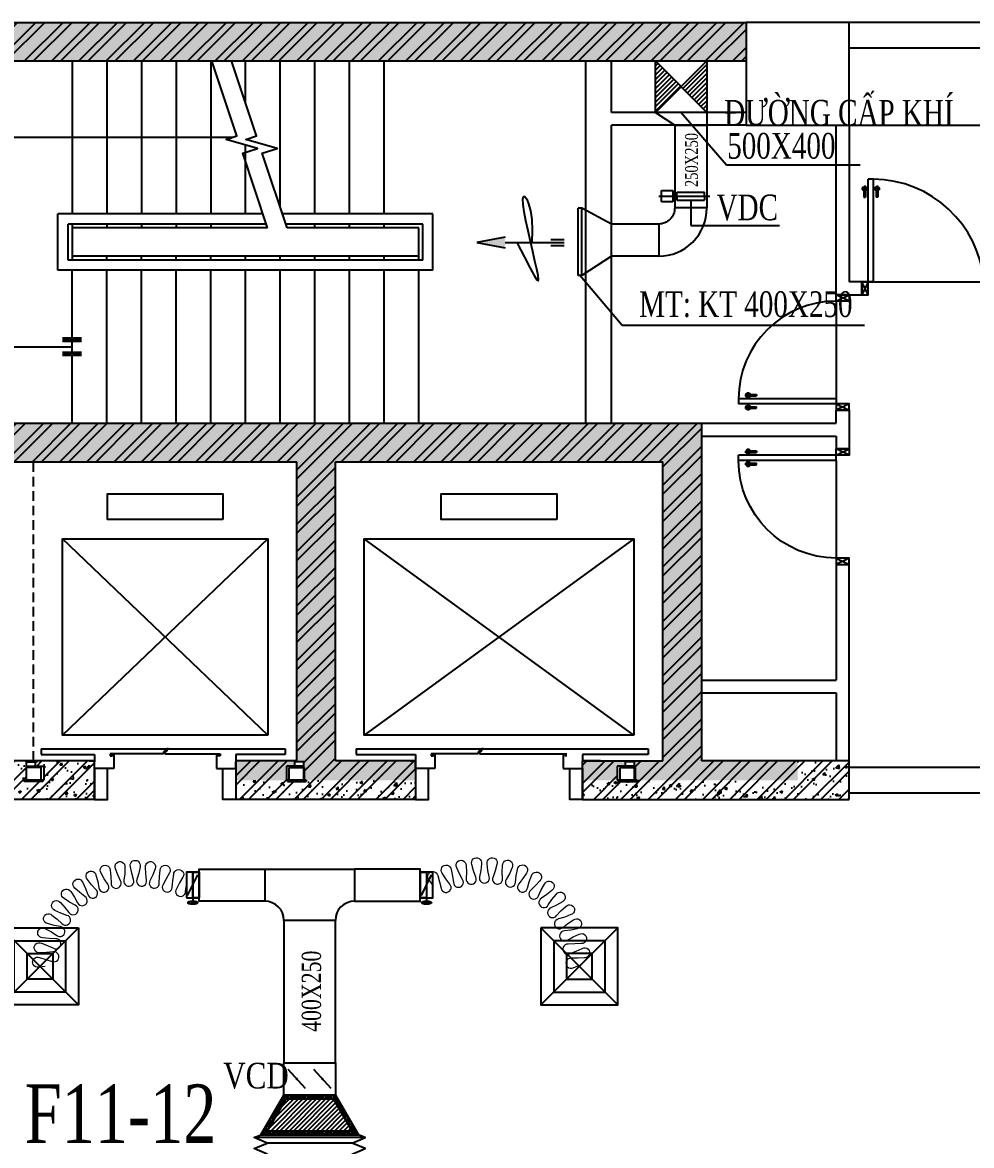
# Model space of a CAD drawing. Header units: metres. Extents: x 352651 to 1421851, y -87441 to -24441.
# Drawn here: x 1279647 to 1287037, y -57281 to -48536 of the extents above; entities that cross this region are included whole.
import ezdxf
from ezdxf.enums import TextEntityAlignment as Align

# ---------------------------------------------------------------- set-up
doc = ezdxf.new("R2010")
doc.units = ezdxf.units.M
doc.header["$LTSCALE"] = 300
doc.header["$MEASUREMENT"] = 0
doc.linetypes.add('DASHED2', pattern=[0.375, 0.25, -0.125])
for name, color, linetype in [('bat noi mem', 4, 'CONTINUOUS'), ('CUA', 8, 'CONTINUOUS'), ('CUAGIO', 2, 'CONTINUOUS'), ('HATCH', 145, 'CONTINUOUS'), ('KHUAT', 8, 'DASHED2'), ('KT', 1, 'CONTINUOUS'), ('THAY', 9, 'CONTINUOUS'), ('TUONG', 7, 'CONTINUOUS'), ('vach', 6, 'CONTINUOUS')]:
    doc.layers.add(name, color=color, linetype=linetype)
doc.layers.add('noi mem', color=5, linetype='BATTING', lineweight=0)
doc.styles.add('PHU', font='vntimeh.shx', dxfattribs={"width": 0.8})
doc.styles.add('ROMANS', font='romans.shx', dxfattribs={"width": 0.75, "bigfont": 'romancvn.shx'})
doc.styles.add('VNCC-RMD', font='vntimeh.shx', dxfattribs={"width": 0.75, "height": 300, "bigfont": 'vns.shx'})
doc.linetypes.add('BATTING', pattern='A,0.0001,-0.1,[134,ltypeshp.shx,S=0.1,R=0,X=-0.1,Y=0],-0.2,[134,ltypeshp.shx,S=0.1,R=180,X=0.1,Y=0],-0.1', length=0.4001)
pattern_1 = [(45, (805450.65, -347827.19), (-106.066017, 106.066017), []), (45, (805521.36, -347827.19), (-106.066017, 106.066017), [])]
pattern_2 = [(50, (805450.65, -347827.19), (215.178055, -18.82564), [22.5, -247.5]), (355, (805450.65, -347827.19), (-41.6254, 225.65764), [18, -198]), (100.4514, (805468.59, -347828.75), (173.552815, 206.83186), [19.12206, -210.34263]), (46.1842, (805450.65, -347767.19), (320.17231, -49.6557), [33.75, -371.25]), (96.6356, (805477.33, -347771.32), (280.39881, 292.23536), [28.68309, -315.5139]), (351.1842, (805450.65, -347767.2), (280.39858, 292.23558), [27, -297]), (21, (805480.65, -347782.19), (179.072116, -120.785667), [22.5, -247.5]), (326, (805480.65, -347782.19), (72.9946, 217.54501), [18, -198]), (71.4514, (805495.58, -347792.25), (252.06679, 96.75915), [19.12206, -210.34263]), (37.5, (805450.65, -347827.19), (3.647957, 99.868156), [0, -195.6, 0, -201, 0, -198.75]), (7.5, (805450.65, -347827.19), (78.920861, 118.323514), [0, -114.6, 0, -191.1, 0, -75.75]), (327.5, (805383.75, -347827.19), (160.146731, -6.766462), [0, -75, 0, -234, 0, -310.5]), (317.5, (805353.75, -347827.19), (174.95585, 30.031495), [0, -97.5, 0, -155.4, 0, -220.5])]

# ---------------------------------------------------------------- blocks, each defined once
blk = doc.blocks.new('SAD')
at = {"layer": 'CUAGIO', "color": 8}
for p, q in [((-300, -300), (300, 300)), ((300, -300), (-300, 300))]:
    blk.add_line(p, q, dxfattribs=at)
at = {"layer": 'CUAGIO'}
blk.add_lwpolyline([(300, -300), (300, 300), (-300, 300), (-300, -300)], close=True, dxfattribs=at)
at = {"layer": 'CUAGIO', "color": 8}
for points in [[(200, -200), (200, 200), (-200, 200), (-200, -200)], [(100, -100), (100, 100), (-100, 100), (-100, -100)]]:
    blk.add_lwpolyline(points, close=True, dxfattribs=at)
blk = doc.blocks.new('c900')
at = {"layer": 'CUA', "ltscale": 0.2}
for p, q in [((22.3, 811.5), (22.3, 756.6)), ((50, 100), (50, 860)), ((90, 860), (50, 860)), ((90, 100), (90, 860)), ((117.7, 811.5), (117.7, 756.6)), ((46.9, 785.3), (-2.3, 785.3)), ((16.3, 769.1), (16.3, 719.8)), ((16.3, 719.8), (28.2, 719.8)), ((28.2, 769.1), (28.2, 719.8)), ((93.1, 785.3), (142.3, 785.3)), ((111.8, 769.1), (111.8, 719.8)), ((123.7, 719.8), (111.8, 719.8)), ((123.7, 769.1), (123.7, 719.8)), ((50, 100), (0, 0)), ((50, 0), (0, 100)), ((50, 0), (50, 100)), ((90, 100), (50, 100)), ((850, 0), (850, 100)), ((850, 0), (900, 100)), ((850, 100), (900, 0)), ((50, 0), (50, 0)), ((850, 0), (850, 0))]:
    blk.add_line(p, q, dxfattribs=at)
for points in [[(50, 100), (0, 100), (0, 0), (50, 0)], [(850, 100), (900, 100), (900, 0), (850, 0)]]:
    blk.add_lwpolyline(points, close=True, dxfattribs=at)
for centre in [(22.3, 785.3), (117.7, 785.3)]:
    blk.add_circle(centre, 17.3, dxfattribs=at)
blk.add_arc((90, 100), 760, 0, 90, dxfattribs=at)
blk = doc.blocks.new('c1000')
at = {"layer": 'CUA', "ltscale": 0.2}
for p, q in [((50, 100), (50, 900)), ((90, 900), (50, 900)), ((90, 100), (90, 900)), ((46.9, 825.3), (-2.3, 825.3)), ((16.3, 809.1), (16.3, 759.8)), ((22.3, 851.5), (22.3, 796.6)), ((28.2, 809.1), (28.2, 759.8)), ((93.1, 825.3), (142.3, 825.3)), ((111.8, 809.1), (111.8, 759.8)), ((117.7, 851.5), (117.7, 796.6)), ((123.7, 809.1), (123.7, 759.8)), ((16.3, 759.8), (28.2, 759.8)), ((123.7, 759.8), (111.8, 759.8)), ((50, 100), (0, 0)), ((50, 0), (0, 100)), ((50, 0), (50, 100)), ((90, 100), (50, 100)), ((950, 0), (950, 100)), ((950, 0), (1000, 100)), ((950, 100), (1000, 0)), ((50, 0), (50, 0)), ((950, 0), (950, 0))]:
    blk.add_line(p, q, dxfattribs=at)
for points in [[(50, 100), (0, 100), (0, 0), (50, 0)], [(950, 100), (1000, 100), (1000, 0), (950, 0)]]:
    blk.add_lwpolyline(points, close=True, dxfattribs=at)
for centre in [(22.3, 825.3), (117.7, 825.3)]:
    blk.add_circle(centre, 17.3, dxfattribs=at)
blk.add_arc((80.9, 27.6), 872.2, 4.75896, 89.39897, dxfattribs=at)
blk = doc.blocks.new('cot1')
at = {"layer": 'vach'}
blk.add_lwpolyline([(-400, -400), (400, -400), (400, 400), (-400, 400)], close=True, dxfattribs=at)
blk = doc.blocks.new('1-van gio D200')
at = {"layer": 'CUAGIO'}
h = blk.add_hatch(dxfattribs=at)
h.set_pattern_fill('ANSI31', color=256, scale=100, style=0)
edge = h.paths.add_edge_path()
edge.add_ellipse((486127, -58494), major_axis=(-38.1, 0), ratio=0.310482, start_angle=0, end_angle=360, ccw=False)
for p, q in [((486167, -58437.3), (486087.1, -58277.5)), ((486127, -58257.4), (486127, -58494))]:
    blk.add_line(p, q, dxfattribs=at)
at = {"layer": 'CUAGIO', "const_width": 3}
for points in [[(486127, -58457.4), (486177, -58457.4), (486177, -58257.4), (486077, -58257.4), (486077, -58457.4), (486127, -58457.4)], [(486167, -58437.3), (486087.1, -58277.5)], [(486127, -58257.4), (486127, -58494)]]:
    blk.add_lwpolyline(points, dxfattribs=at)
at = {"layer": 'CUAGIO'}
blk.add_lwpolyline([(486177, -58457.4), (486077, -58457.4), (486077, -58257.4), (486177, -58257.4)], close=True, dxfattribs=at)
at = {"layer": 'CUAGIO', "const_width": 5.35}
blk.add_lwpolyline([(486130.7, -58357.4, -1), (486123.3, -58357.4, -1)], format="xyb", close=True, dxfattribs=at)
at = {"layer": 'CUAGIO', "extrusion": (0, 0, -1)}
blk.add_ellipse((486127, -58494), major_axis=(-38.1, 0), ratio=0.310482, start_param=-1.570796, end_param=4.712389, dxfattribs=at)

msp = doc.modelspace()

# ---------------------------------------------------------------- hatches: boundary and pattern name
at = {"layer": 'CUAGIO', "linetype": 'ByBlock', "ltscale": 1.5}
h = msp.add_hatch(dxfattribs=at)
h.set_pattern_fill('ANSI31', color=256, scale=200, style=0)
h.set_pattern_definition([(45, (445500, 0), (-17.6776695, 17.6776695), [])])
h.paths.add_polyline_path([(1284975.9, -48836.2), (1284775.9, -49036.2), (1284975.9, -49236.2)])
h.paths.add_polyline_path([(1284575.9, -48836.2), (1284575.9, -49236.2), (1284775.9, -49036.2)])
at = {"layer": 'CUAGIO'}
msp.add_hatch(color=1, dxfattribs=at).paths.add_polyline_path([(1283185.1, -50249.4), (1283404.6, -50208.5), (1283404.6, -50249.4), (1283404.6, -50290.4)])
h = msp.add_hatch(dxfattribs=at)
h.set_pattern_fill('DOTS', color=256, scale=200, style=0)
h.set_pattern_definition([(0, (451829.897, -114177.425), (6.25, 12.5), [0, -12.5])])
h.paths.add_polyline_path([(1282083.2, -56888.1), (1281683.2, -56888.1), (1281502.2, -57198.1), (1282264.2, -57198.1)])
h.paths.add_polyline_path([(1282065.9, -56918.1), (1282211.9, -57168.1), (1281554.4, -57168.1), (1281700.4, -56918.1)], flags=16)
h = msp.add_hatch(dxfattribs=at)
h.set_pattern_fill('ANSI31', color=256, scale=200, style=0)
h.set_pattern_definition([(45, (445500.002, -63000), (-17.6776695, 17.6776695), [])])
h.paths.add_polyline_path([(1282211.9, -57168.1), (1282065.9, -56918.1), (1281700.4, -56918.1), (1281554.4, -57168.1)])
at = {"layer": 'HATCH', "linetype": 'Continuous'}
h = msp.add_hatch(dxfattribs=at)
h.set_pattern_fill('AR-CONC,_O', color=256, scale=30)
h.set_pattern_definition(pattern_2)
h.paths.add_polyline_path([(1285283.2, -48536.2), (1278949.3, -48536.2), (1278949.3, -48836.2), (1285283.2, -48836.2)])
h.paths.add_polyline_path([(1278949.3, -48536.2), (1278083.2, -48536.2), (1278083.2, -48836.2), (1278949.3, -48836.2)])
h = msp.add_hatch(dxfattribs=at)
h.set_pattern_fill('ANSI32,_O', color=256, scale=400)
h.set_pattern_definition(pattern_1)
h.paths.add_polyline_path([(1285283.2, -48536.2), (1278949.3, -48536.2), (1278949.3, -48836.2), (1285283.2, -48836.2)])
h = msp.add_hatch(dxfattribs=at)
h.set_pattern_fill('ANSI32,_O', color=256, scale=400)
h.set_pattern_definition(pattern_1)
h.paths.add_polyline_path([(1284933.2, -51656.2), (1278949.3, -51656.2), (1278949.3, -51956.2), (1281783.2, -51956.2), (1281783.2, -54292.2), (1281838.2, -54292.2), (1281838.2, -54326.2), (1281838.2, -54338.2), (1281841.7, -54338.2), (1281841.7, -54436.2), (1281855.7, -54436.2), (1282708.2, -54436.2), (1282708.2, -54286.2), (1282083.2, -54286.2), (1282083.2, -51956.2), (1284633.2, -51956.2), (1284633.2, -54286.2), (1284413.2, -54286.2), (1284413.2, -54326.2), (1284413.2, -54338.2), (1284416.7, -54338.2), (1284416.7, -54436.2), (1284430.7, -54436.2), (1285683.2, -54436.2), (1285683.2, -54286.2), (1284933.2, -54286.2)])
h.paths.add_polyline_path([(1278949.3, -51656.2), (1277683.2, -51656.2), (1277683.2, -51956.2), (1278949.3, -51956.2)])
h.paths.add_polyline_path([(1277683.2, -51656.2), (1277283.2, -51656.2), (1277283.2, -54436.2), (1277683.2, -54436.2), (1277683.2, -54286.2), (1277583.2, -54286.2), (1277583.2, -51956.2), (1277683.2, -51956.2)])
h.paths.add_polyline_path([(1278183.2, -54436.2), (1277905.7, -54436.2), (1277905.7, -54446.2), (1277760.7, -54446.2), (1277760.7, -54436.2), (1277683.2, -54436.2), (1277683.2, -54586.2), (1278183.2, -54586.2)])
h.paths.add_polyline_path([(1277683.2, -54436.2), (1277283.2, -54436.2), (1277283.2, -54586.2), (1277683.2, -54586.2)])
h.paths.add_polyline_path([(1278183.2, -54286.2), (1278043.2, -54286.2), (1277848.2, -54286.2), (1277848.2, -54326.2), (1277913.2, -54326.2), (1277913.2, -54436.2), (1278183.2, -54436.2)])
h.paths.add_polyline_path([(1279674.7, -54338.2), (1279678.2, -54338.2), (1279678.2, -54326.2), (1279678.2, -54286.2), (1279283.2, -54286.2), (1279283.2, -54344.2), (1279283.2, -54436.2), (1279674.7, -54436.2)], flags=17)
h.paths.add_polyline_path([(1280208.2, -54436.2), (1279805.7, -54436.2), (1279805.7, -54446.2), (1279660.7, -54446.2), (1279660.7, -54436.2), (1279283.2, -54436.2), (1279283.2, -54586.2), (1280208.2, -54586.2)])
h.paths.add_polyline_path([(1280208.2, -54286.2), (1279748.2, -54286.2), (1279748.2, -54326.2), (1279813.2, -54326.2), (1279813.2, -54436.2), (1280208.2, -54436.2)], flags=17)
h.paths.add_polyline_path([(1281703.2, -54326.2), (1281768.2, -54326.2), (1281768.2, -54286.2), (1281308.2, -54286.2), (1281308.2, -54436.2), (1281703.2, -54436.2)], flags=17)
h.paths.add_polyline_path([(1282708.2, -54436.2), (1281855.7, -54436.2), (1281855.7, -54446.2), (1281710.7, -54446.2), (1281710.7, -54436.2), (1281703.2, -54436.2), (1281308.2, -54436.2), (1281308.2, -54586.2), (1282708.2, -54586.2)])
h.paths.add_polyline_path([(1284278.2, -54326.2), (1284343.2, -54326.2), (1284343.2, -54286.2), (1284008.2, -54286.2), (1284008.2, -54344.2), (1284008.2, -54436.2), (1284278.2, -54436.2)], flags=17)
h.paths.add_polyline_path([(1285683.2, -54436.2), (1284430.7, -54436.2), (1284430.7, -54446.2), (1284285.7, -54446.2), (1284285.7, -54436.2), (1284278.2, -54436.2), (1284008.2, -54436.2), (1284008.2, -54586.2), (1285683.2, -54586.2)])
h.paths.add_polyline_path([(1286083.2, -54286.2), (1285683.2, -54286.2), (1285683.2, -54436.2), (1286083.2, -54436.2)])
h.paths.add_polyline_path([(1286083.2, -54436.2), (1285683.2, -54436.2), (1285683.2, -54586.2), (1286083.2, -54586.2)])
h = msp.add_hatch(dxfattribs=at)
h.set_pattern_fill('AR-CONC,_O', color=256, scale=30)
h.set_pattern_definition(pattern_2)
h.paths.add_polyline_path([(1284933.2, -51656.2), (1278949.3, -51656.2), (1278949.3, -51956.2), (1281783.2, -51956.2), (1281783.2, -54286.2), (1281308.2, -54286.2), (1281308.2, -54436.2), (1281703.2, -54436.2), (1281703.2, -54326.2), (1281768.2, -54326.2), (1281768.2, -54292.2), (1281838.2, -54292.2), (1281838.2, -54326.2), (1281838.2, -54338.2), (1281841.7, -54338.2), (1281841.7, -54436.2), (1281855.7, -54436.2), (1282708.2, -54436.2), (1282708.2, -54286.2), (1282083.2, -54286.2), (1282083.2, -51956.2), (1284633.2, -51956.2), (1284633.2, -54286.2), (1284008.2, -54286.2), (1284008.2, -54292.2), (1284008.2, -54344.2), (1284008.2, -54436.2), (1284278.2, -54436.2), (1284278.2, -54326.2), (1284343.2, -54326.2), (1284343.2, -54292.2), (1284413.2, -54292.2), (1284413.2, -54326.2), (1284413.2, -54338.2), (1284416.7, -54338.2), (1284416.7, -54436.2), (1284430.7, -54436.2), (1285683.2, -54436.2), (1285683.2, -54286.2), (1284933.2, -54286.2)])
h.paths.add_polyline_path([(1278949.3, -51656.2), (1277683.2, -51656.2), (1277683.2, -51956.2), (1278949.3, -51956.2)])
h.paths.add_polyline_path([(1277683.2, -51656.2), (1277283.2, -51656.2), (1277283.2, -54436.2), (1277683.2, -54436.2), (1277683.2, -54286.2), (1277583.2, -54286.2), (1277583.2, -51956.2), (1277683.2, -51956.2)])
h.paths.add_polyline_path([(1278183.2, -54436.2), (1277905.7, -54436.2), (1277905.7, -54446.2), (1277760.7, -54446.2), (1277760.7, -54436.2), (1277683.2, -54436.2), (1277683.2, -54586.2), (1278183.2, -54586.2)])
h.paths.add_polyline_path([(1278183.2, -54286.2), (1278043.2, -54286.2), (1277683.2, -54286.2), (1277683.2, -54436.2), (1277774.7, -54436.2), (1277774.7, -54338.2), (1277778.2, -54338.2), (1277778.2, -54326.2), (1277778.2, -54292.2), (1277848.2, -54292.2), (1277848.2, -54326.2), (1277913.2, -54326.2), (1277913.2, -54436.2), (1278183.2, -54436.2)])
at = {"layer": 'THAY', "linetype": 'Continuous'}
h = msp.add_hatch(dxfattribs=at)
h.set_pattern_fill('AR-CONC,_O', color=256, scale=30)
h.set_pattern_definition(pattern_2)
h.paths.add_polyline_path([(1279674.7, -54338.2), (1279678.2, -54338.2), (1279678.2, -54326.2), (1279678.2, -54292.2), (1279748.2, -54292.2), (1279748.2, -54326.2), (1279813.2, -54326.2), (1279813.2, -54436.2), (1280208.2, -54436.2), (1280208.2, -54286.2), (1279283.2, -54286.2), (1279283.2, -54292.2), (1279283.2, -54344.2), (1279283.2, -54436.2), (1279674.7, -54436.2)])
h.paths.add_polyline_path([(1280208.2, -54436.2), (1279805.7, -54436.2), (1279805.7, -54446.2), (1279660.7, -54446.2), (1279660.7, -54436.2), (1279283.2, -54436.2), (1279283.2, -54586.2), (1280208.2, -54586.2)])
h.paths.add_polyline_path([(1282708.2, -54436.2), (1281855.7, -54436.2), (1281855.7, -54446.2), (1281710.7, -54446.2), (1281710.7, -54436.2), (1281703.2, -54436.2), (1281308.2, -54436.2), (1281308.2, -54586.2), (1282708.2, -54586.2)])
h = msp.add_hatch(dxfattribs=at)
h.set_pattern_fill('AR-CONC,_O', color=256, scale=30)
h.set_pattern_definition(pattern_2)
h.paths.add_polyline_path([(1286083.2, -54286.2), (1285683.2, -54286.2), (1285683.2, -54436.2), (1286083.2, -54436.2)])
h.paths.add_polyline_path([(1286083.2, -54436.2), (1285683.2, -54436.2), (1285683.2, -54586.2), (1286083.2, -54586.2)])
h.paths.add_polyline_path([(1285683.2, -54436.2), (1284430.7, -54436.2), (1284430.7, -54446.2), (1284285.7, -54446.2), (1284285.7, -54436.2), (1284278.2, -54436.2), (1284008.2, -54436.2), (1284008.2, -54586.2), (1285683.2, -54586.2)])

# ---------------------------------------------------------------- linework, layer by layer
at = {"layer": 'bat noi mem'}
for p, q in [((1282314.2, -57219.5), (1281452.2, -57219.5)), ((1282314.2, -57219.5), (1281452.2, -57219.5)), ((1282214.2, -57262.4), (1281552.2, -57262.4))]:
    msp.add_line(p, q, dxfattribs=at)
for points in [[(1281502.2, -57498.1), (1281452.2, -57476.7), (1281552.2, -57433.8), (1281452.2, -57390.9), (1281552.2, -57348.1), (1281452.2, -57305.2), (1281552.2, -57262.4), (1281452.2, -57219.5), (1281502.2, -57198.1)], [(1282264.2, -57498.1), (1282314.2, -57476.7), (1282214.2, -57433.8), (1282314.2, -57390.9), (1282214.2, -57348.1), (1282314.2, -57305.2), (1282214.2, -57262.4), (1282314.2, -57219.5), (1282264.2, -57198.1)]]:
    msp.add_lwpolyline(points, dxfattribs=at)
at = {"layer": 'CUA', "linetype": 'Continuous'}
msp.add_line((1286083.2, -49336.2), (1288383.2, -49336.2), dxfattribs=at)
at = {"layer": 'CUAGIO', "linetype": 'ByBlock', "ltscale": 1.5}
for p, q in [((1284975.9, -48836.2), (1284575.9, -49236.2)), ((1284575.9, -48836.2), (1284975.9, -49236.2)), ((1284775.9, -49236.2), (1285129.4, -49644.9)), ((1285129.4, -49644.9), (1286171, -49644.9)), ((1284850, -49918.9), (1284850, -50116.3)), ((1284850, -50116.3), (1285542, -50116.3)), ((1283988.7, -50506), (1284317.1, -50893.2)), ((1284317.1, -50893.2), (1286204.4, -50893.2))]:
    msp.add_line(p, q, dxfattribs=at)
at = {"layer": 'CUAGIO', "ltscale": 1.5}
for p, q in [((1284575.9, -49236.2), (1284725.9, -49336.2)), ((1284975.9, -49236.2), (1284975.9, -49980.5)), ((1284725.9, -49336.2), (1284725.9, -49980.5)), ((1284725.9, -49336.2), (1284975.9, -49336.2)), ((1281533.2, -55128.1), (1282233.2, -55128.1))]:
    msp.add_line(p, q, dxfattribs=at)
at = {"layer": 'CUAGIO', "color": 1}
for p, q in [((1284622.5, -49931.7), (1284622.5, -49844.4)), ((1284622.5, -49844.4), (1284709.8, -49844.4)), ((1284709.8, -49844.4), (1284709.8, -49931.7)), ((1284601.2, -49888.1), (1284999.5, -49888.1)), ((1284709.8, -49931.7), (1284622.5, -49931.7)), ((1284742.9, -49857.2), (1284957, -49857.2)), ((1284742.9, -49888.1), (1284742.9, -49857.2)), ((1284742.9, -49888.1), (1284742.9, -49918.9)), ((1284742.9, -49918.9), (1284957, -49918.9)), ((1284957, -49888.1), (1284957, -49857.2)), ((1284957, -49888.1), (1284957, -49918.9)), ((1284003.2, -50506), (1284003.2, -49982.8)), ((1283404.6, -50208.5), (1283185.1, -50249.4)), ((1283185.1, -50249.4), (1283404.6, -50290.4)), ((1283404.6, -50249.4), (1283864.3, -50249.4)), ((1283761.3, -50226.6), (1283864.3, -50226.6)), ((1283761.3, -50272.3), (1283864.3, -50272.3))]:
    msp.add_line(p, q, dxfattribs=at)
at = {"layer": 'CUAGIO'}
for p, q in [((1283974.1, -50506), (1283974.1, -49982.8)), ((1284003.2, -49982.8), (1283974.1, -49982.8)), ((1284233.2, -50105.5), (1284003.2, -49982.8)), ((1284233.2, -50355.5), (1284233.2, -50105.5)), ((1284600.9, -50105.5), (1284233.2, -50105.5)), ((1284233.2, -50355.5), (1284003.2, -50506)), ((1284600.9, -50355.5), (1284233.2, -50355.5)), ((1284003.2, -50506), (1283974.1, -50506)), ((1281850.1, -56837.4), (1281716.2, -56688.8)), ((1282050.1, -56837.4), (1281916.2, -56688.8)), ((1281502.2, -57198.1), (1281683.2, -56888.1)), ((1281683.2, -56888.1), (1282083.2, -56888.1)), ((1282083.2, -56888.1), (1282264.2, -57198.1)), ((1281502.2, -57198.1), (1282264.2, -57198.1)), ((1281502.2, -57198.1), (1282264.2, -57198.1)), ((1282214.2, -57262.4), (1282214.2, -57262.4))]:
    msp.add_line(p, q, dxfattribs=at)
at = {"layer": 'CUAGIO', "color": 2}
for p, q in [((1281683.2, -55528.1), (1281683.2, -56638.1)), ((1282083.2, -56638.1), (1282083.2, -55528.1))]:
    msp.add_line(p, q, dxfattribs=at)
at = {"layer": 'CUAGIO', "ltscale": 1.5}
msp.add_lwpolyline([(1284575.9, -48836.2), (1284975.9, -48836.2), (1284975.9, -49236.2), (1284575.9, -49236.2)], close=True, dxfattribs=at)
at = {"layer": 'CUAGIO', "color": 1}
msp.add_lwpolyline([(1283496.9, -50249.4), (1283555.1, -50363.6), (1283599.5, -50448.6), (1283631.5, -50506.5), (1283652.4, -50539.2), (1283663.6, -50548.8), (1283666.3, -50537), (1283662, -50506), (1283652, -50457.7), (1283637.7, -50394.5), (1283620.5, -50320.6), (1283602.1, -50240.6), (1283583.8, -50159.2), (1283567.3, -50081), (1283554.1, -50010.7), (1283545.7, -49952.8), (1283543.6, -49912), (1283548.7, -49892), (1283559.4, -49892.4), (1283573.4, -49911.9), (1283588.5, -49949.1), (1283602.3, -50002.8), (1283612.6, -50071.7), (1283617, -50154.3), (1283613.4, -50249.4)], dxfattribs=at)
at = {"layer": 'CUAGIO', "ltscale": 1.5}
msp.add_lwpolyline([(1284600.9, -50105.5), (1284600.9, -50355.5), (1284600.9, -50355.5, 0.414214), (1284975.9, -49980.5), (1284975.9, -49980.5), (1284725.9, -49980.5, -0.414214), (1284600.9, -50105.5)], format="xyb", close=True, dxfattribs=at)
at = {"layer": 'CUAGIO'}
for points in [[(1280973.2, -55153.1), (1281023.2, -55153.1), (1281023.2, -55353.1), (1280973.2, -55353.1)], [(1281533.2, -55378.1), (1281023.2, -55378.1), (1281023.2, -55128.1), (1281533.2, -55128.1)], [(1282233.2, -55378.1), (1282743.2, -55378.1), (1282743.2, -55128.1), (1282233.2, -55128.1)], [(1282743.2, -55153.1), (1282793.2, -55153.1), (1282793.2, -55353.1), (1282743.2, -55353.1)], [(1281683.2, -56638.1), (1282083.2, -56638.1), (1282083.2, -55528.1), (1281683.2, -55528.1)], [(1281683.2, -56638.1), (1282083.2, -56638.1), (1282083.2, -56888.1), (1281683.2, -56888.1)], [(1281683.2, -56888.1), (1282083.2, -56888.1), (1282264.2, -57198.1), (1281502.2, -57198.1)], [(1281700.4, -56918.1), (1282065.9, -56918.1), (1282211.9, -57168.1), (1281554.4, -57168.1)]]:
    msp.add_lwpolyline(points, close=True, dxfattribs=at)
at = {"layer": 'CUAGIO', "const_width": 10}
for points in [[(1281778.2, -56763.1, 1), (1281788.2, -56763.1, 1)], [(1281978.2, -56763.1, 1), (1281988.2, -56763.1, 1)]]:
    msp.add_lwpolyline(points, format="xyb", close=True, dxfattribs=at)
at = {"layer": 'CUAGIO'}
for centre, start, end in [((1281533.2, -55528.1), 0, 90), ((1282233.2, -55528.1), 90, 180)]:
    msp.add_arc(centre, 150, start, end, dxfattribs=at)
at = {"layer": 'HATCH'}
msp.add_lwpolyline([(1280033.2, -51061.2, 0, 0, 0), (1283282.3, -51061.2, 0, 0, 0), (1283282.3, -49431.2, 0, 0, 0), (1281734.1, -49431.2, 200, 0, 0), (1281464.1, -49431.2, 0, 0, 0)], format="xyseb", dxfattribs=at)
msp.add_lwpolyline([(1281280.5, -49431.2), (1279312.2, -49431.2), (1279312.2, -51061.2), (1280033.2, -51061.2)], dxfattribs=at)
at = {"layer": 'HATCH', "const_width": 40}
for points in [[(1279958.2, -51006.2), (1280108.2, -51006.2)], [(1279958.2, -51116.2), (1280108.2, -51116.2)]]:
    msp.add_lwpolyline(points, dxfattribs=at)
at = {"layer": 'KHUAT'}
msp.add_line((1279733.2, -54286.2), (1279733.2, -51956.2), dxfattribs=at)
at = {"layer": 'noi mem', "linetype": 'ByBlock', "ltscale": 1.5}
for points in [[(1279823.2, -55886.2), (1279772.4, -55891.3, -1.333333), (1279779.9, -55816.6), (1279828.6, -55831.7), (1279877.3, -55846.8, 1.333333), (1279884.9, -55772.2), (1279834.2, -55777.2), (1279782.7, -55779.5, -1.333333), (1279794.2, -55705.4), (1279842.6, -55723.1), (1279888.4, -55744.3, 1.333333), (1279905.6, -55671.3), (1279855.1, -55669.8), (1279803.9, -55664, -1.333333), (1279826.9, -55592.6), (1279871.9, -55617.7), (1279913.8, -55645.8, 1.333333), (1279942.3, -55576.4), (1279892.7, -55567), (1279843, -55553.3, -1.333333), (1279876.9, -55486.3), (1279917.4, -55518.2), (1279954.4, -55552.5, 1.333333), (1279993.4, -55488.5), (1279945.9, -55471.4), (1279899, -55450, -1.333333), (1279942.9, -55389.2), (1279977.9, -55427), (1280009.1, -55466.8, 1.333333), (1280057.6, -55409.6), (1280013.4, -55385.3), (1279970.4, -55356.8, -1.333333), (1280023.3, -55303.7), (1280052, -55346.5), (1280076.5, -55390.6, 1.333333), (1280133.5, -55341.8), (1280093.6, -55310.8), (1280055.6, -55276, -1.333333), (1280116.2, -55231.8), (1280137.8, -55278.6), (1280155.1, -55326, 1.333333), (1280219, -55286.7), (1280184.4, -55249.9), (1280152.4, -55209.5, -1.333333), (1280219.2, -55175.3), (1280233.2, -55225), (1280242.8, -55274.5, 1.333333), (1280312.1, -55245.7), (1280283.8, -55203.9), (1280258.5, -55159, -1.333333), (1280329.8, -55135.8), (1280335.8, -55187), (1280337.6, -55237.4, 1.333333), (1280410.5, -55219.8), (1280389, -55174.1), (1280371.1, -55125.8, -1.333333), (1280445.2, -55114), (1280443.1, -55165.5), (1280436.9, -55215.6, 1.333333), (1280511.7, -55209.7), (1280497.7, -55161.2), (1280487.6, -55110.7, -1.333333), (1280562.6, -55110.6), (1280552.5, -55161.2), (1280538.5, -55209.7, 1.333333), (1280613.3, -55215.6), (1280607, -55165.5), (1280605, -55114, -1.333333), (1280679, -55125.7), (1280661.1, -55174), (1280639.7, -55219.7, 1.333333), (1280712.6, -55237.3), (1280714.4, -55186.8), (1280719.6, -55135.9, -1.333333), (1280791.2, -55158.2), (1280766.7, -55203.1), (1280741.8, -55247.6, 1.333333), (1280813.2, -55270.5), (1280818.8, -55219.8), (1280824.4, -55169.1, -1.333333), (1280895.8, -55191.9), (1280871, -55236.4), (1280846.1, -55281, 1.333333), (1280917.6, -55303.8), (1280923.2, -55253.1)], [(1282843.2, -55253.1), (1282812.9, -55212.2, -1.333333), (1282880.4, -55179.5), (1282893.7, -55228.6), (1282907, -55277.6, 1.333333), (1282974.5, -55245), (1282944.3, -55204.2), (1282916.2, -55161.1, -1.333333), (1282985.4, -55132.3), (1282996.2, -55182.5), (1283002.6, -55232.5, 1.333333), (1283073.9, -55209.1), (1283049.6, -55165.1), (1283028.5, -55118.1, -1.333333), (1283101.4, -55100.5), (1283104.2, -55151.8), (1283102.7, -55202.1, 1.333333), (1283176.8, -55190.2), (1283159.6, -55142.9), (1283146.2, -55093.3, -1.333333), (1283220.9, -55087.2), (1283215.6, -55138.3), (1283206.3, -55187.8, 1.333333), (1283281.3, -55187.6), (1283271.8, -55138.2), (1283266.2, -55087.1, -1.333333), (1283341, -55092.8), (1283327.8, -55142.5), (1283310.9, -55189.9, 1.333333), (1283385, -55201.4), (1283383.3, -55151.1), (1283385.8, -55099.7, -1.333333), (1283458.8, -55117), (1283438, -55164.1), (1283413.9, -55208.2, 1.333333), (1283485.3, -55231.2), (1283491.4, -55181.3), (1283502, -55130.9, -1.333333), (1283571.3, -55159.4), (1283543.4, -55202.6), (1283512.7, -55242.5, 1.333333), (1283579.6, -55276.3), (1283593.5, -55228), (1283611.8, -55179.9, -1.333333), (1283675.8, -55218.9), (1283641.5, -55257.2), (1283604.9, -55291.8, 1.333333), (1283665.8, -55335.7), (1283687.1, -55290.1), (1283712.6, -55245.4, -1.333333), (1283769.8, -55294), (1283729.9, -55326.4), (1283688.4, -55354.9, 1.333333), (1283741.6, -55407.7), (1283769.7, -55366), (1283801.9, -55325.9, -1.333333), (1283850.8, -55382.8), (1283806.4, -55408.6), (1283760.9, -55430.2, 1.333333), (1283805.2, -55490.8), (1283839.5, -55454), (1283877.6, -55419.4, -1.333333), (1283917, -55483.2), (1283869, -55501.8), (1283820.7, -55516, 1.333333), (1283855, -55582.7), (1283894.7, -55551.7), (1283937.7, -55523.5, -1.333333), (1283966.6, -55592.7), (1283916.4, -55603.6), (1283866.5, -55610.1, 1.333333), (1283889.9, -55681.3), (1283933.9, -55656.9), (1283980.7, -55635.8, -1.333333), (1283998.6, -55708.6), (1283947.3, -55711.5), (1283896.4, -55712.9, 1.333333), (1283912.4, -55786.2), (1283959.3, -55766.4), (1284006.1, -55746.6, -1.333333), (1284022.1, -55819.8), (1283971.2, -55821.3), (1283920.4, -55822.7, 1.333333), (1283936.3, -55896), (1283983.2, -55876.2)]]:
    msp.add_lwpolyline(points, format="xyb", dxfattribs=at)
at = {"layer": 'THAY'}
for p, q in [((1280033.2, -48836.2), (1280033.2, -50026.2)), ((1280303.2, -48836.2), (1280303.2, -50026.2)), ((1280573.2, -48836.2), (1280573.2, -50026.2)), ((1280843.2, -48836.2), (1280843.2, -50026.2)), ((1281113.2, -48836.2), (1281113.2, -50026.2)), ((1281383.2, -49160.8), (1281383.2, -48836.2)), ((1281653.2, -49971.4), (1281653.2, -48836.2)), ((1281923.2, -50026.2), (1281923.2, -48836.2)), ((1282193.2, -50026.2), (1282193.2, -48836.2)), ((1282463.2, -50026.2), (1282463.2, -48836.2)), ((1281383.2, -50026.2), (1281383.2, -49489.9)), ((1281519, -50026.2), (1279923.2, -50026.2)), ((1279923.2, -50466.2), (1279923.2, -50026.2)), ((1281545.6, -50106.2), (1280003.2, -50106.2)), ((1280003.2, -50386.2), (1280003.2, -50106.2)), ((1280033.2, -50106.2), (1280033.2, -50386.2)), ((1280303.2, -50106.2), (1280303.2, -50136.2)), ((1280573.2, -50106.2), (1280573.2, -50136.2)), ((1280843.2, -50106.2), (1280843.2, -50136.2)), ((1281113.2, -50106.2), (1281113.2, -50136.2)), ((1282843.2, -50026.2), (1281671.4, -50026.2)), ((1282763.2, -50106.2), (1281698.1, -50106.2)), ((1281923.2, -50136.2), (1281923.2, -50106.2)), ((1282193.2, -50136.2), (1282193.2, -50106.2)), ((1282463.2, -50136.2), (1282463.2, -50106.2)), ((1282763.2, -50386.2), (1282763.2, -50106.2)), ((1282843.2, -50466.2), (1282843.2, -50026.2)), ((1281555.6, -50136.2), (1280033.2, -50136.2)), ((1282733.2, -50136.2), (1281708.1, -50136.2)), ((1282733.2, -50386.2), (1282733.2, -50136.2)), ((1282733.2, -50356.2), (1280033.2, -50356.2)), ((1280303.2, -50386.2), (1280303.2, -50356.2)), ((1280573.2, -50386.2), (1280573.2, -50356.2)), ((1280843.2, -50386.2), (1280843.2, -50356.2)), ((1281113.2, -50386.2), (1281113.2, -50356.2)), ((1281383.2, -50386.2), (1281383.2, -50356.2)), ((1281653.2, -50386.2), (1281653.2, -50356.2)), ((1281923.2, -50386.2), (1281923.2, -50356.2)), ((1282193.2, -50386.2), (1282193.2, -50356.2)), ((1282463.2, -50386.2), (1282463.2, -50356.2)), ((1282763.2, -50386.2), (1280003.2, -50386.2)), ((1282843.2, -50466.2), (1279923.2, -50466.2)), ((1280033.2, -51656.2), (1280033.2, -50466.2)), ((1280303.2, -51656.2), (1280303.2, -50466.2)), ((1280573.2, -51656.2), (1280573.2, -50466.2)), ((1280843.2, -51656.2), (1280843.2, -50466.2)), ((1281113.2, -51656.2), (1281113.2, -50466.2)), ((1281383.2, -51656.2), (1281383.2, -50466.2)), ((1281653.2, -51656.2), (1281653.2, -50466.2)), ((1281923.2, -51656.2), (1281923.2, -50466.2)), ((1282193.2, -51656.2), (1282193.2, -50466.2)), ((1282463.2, -51656.2), (1282463.2, -50466.2)), ((1282733.2, -51656.2), (1282733.2, -50466.2)), ((1286183.2, -50556.2), (1287183.2, -50556.2)), ((1285983.2, -50706.2), (1285983.2, -51466.2)), ((1285983.2, -51946.2), (1285983.2, -52706.2)), ((1281558.2, -54086.2), (1279958.2, -52556.2)), ((1281558.2, -52556.2), (1279958.2, -54086.2)), ((1284408.2, -54086.2), (1282308.2, -52556.2)), ((1284408.2, -52556.2), (1282308.2, -54086.2)), ((1279793.2, -54191.2), (1280758.2, -54191.2)), ((1279793.2, -54191.2), (1279793.2, -54237.2)), ((1280733.2, -54192.2), (1280758.2, -54192.2)), ((1280758.2, -54205.6), (1280746.2, -54214.2)), ((1280746.2, -54214.2), (1280746.2, -54230.2)), ((1280758.2, -54216.8), (1280756.2, -54218.2)), ((1280758.2, -54191.2), (1281693.2, -54191.2)), ((1280758.2, -54192.2), (1280758.2, -54191.2)), ((1280758.2, -54192.2), (1280760.2, -54192.2)), ((1280760.2, -54204.2), (1280758.2, -54205.6)), ((1280770.2, -54208.2), (1280758.2, -54216.8)), ((1280760.2, -54192.2), (1280760.2, -54204.2)), ((1280783.2, -54192.2), (1280770.2, -54192.2)), ((1280770.2, -54192.2), (1280770.2, -54208.2)), ((1281693.2, -54191.2), (1281693.2, -54237.2)), ((1282246.5, -54191.2), (1282246.5, -54237.2)), ((1282246.5, -54191.2), (1283208.2, -54191.2)), ((1283183.2, -54192.2), (1283208.2, -54192.2)), ((1283208.2, -54205.6), (1283196.2, -54214.2)), ((1283196.2, -54214.2), (1283196.2, -54230.2)), ((1283208.2, -54216.8), (1283206.2, -54218.2)), ((1283208.2, -54191.2), (1284518.2, -54191.2)), ((1283208.2, -54192.2), (1283208.2, -54191.2)), ((1283208.2, -54192.2), (1283210.2, -54192.2)), ((1283210.2, -54204.2), (1283208.2, -54205.6)), ((1283220.2, -54208.2), (1283208.2, -54216.8)), ((1283210.2, -54192.2), (1283210.2, -54204.2)), ((1283233.2, -54192.2), (1283220.2, -54192.2)), ((1283220.2, -54192.2), (1283220.2, -54208.2)), ((1284518.2, -54191.2), (1284518.2, -54237.2)), ((1279678.2, -54326.2), (1279678.2, -54292.2)), ((1279678.2, -54292.2), (1279748.2, -54292.2)), ((1279748.2, -54326.2), (1279748.2, -54292.2)), ((1279793.2, -54237.2), (1280208.2, -54237.2)), ((1280168.2, -54286.2), (1280208.2, -54286.2)), ((1280208.2, -54237.2), (1280208.2, -54292.2)), ((1280208.2, -54344.2), (1280208.2, -54292.2)), ((1280746.2, -54230.2), (1280330.2, -54230.2)), ((1280330.2, -54230.2), (1280330.2, -54247.2)), ((1280330.2, -54247.2), (1280347.2, -54247.2)), ((1280338.2, -54238.7), (1280358.2, -54238.7)), ((1280358.2, -54238.7), (1280358.2, -54292.2)), ((1280358.2, -54292.2), (1280358.2, -54344.2)), ((1280756.2, -54218.2), (1280756.2, -54230.2)), ((1280756.2, -54230.2), (1280758.2, -54230.2)), ((1280758.2, -54230.2), (1281186.2, -54230.2)), ((1281178.2, -54238.7), (1281158.2, -54238.7)), ((1281158.2, -54238.7), (1281158.2, -54292.2)), ((1281158.2, -54292.2), (1281158.2, -54344.2)), ((1281186.2, -54247.2), (1281169.2, -54247.2)), ((1281186.2, -54230.2), (1281186.2, -54247.2)), ((1281693.2, -54237.2), (1281308.2, -54237.2)), ((1281308.2, -54237.2), (1281308.2, -54292.2)), ((1281448.2, -54286.2), (1281308.2, -54286.2)), ((1281308.2, -54344.2), (1281308.2, -54292.2)), ((1281768.2, -54326.2), (1281768.2, -54292.2)), ((1281838.2, -54292.2), (1281768.2, -54292.2)), ((1281838.2, -54326.2), (1281838.2, -54292.2)), ((1282246.5, -54237.2), (1282708.2, -54237.2)), ((1282668.2, -54286.2), (1282708.2, -54286.2)), ((1282708.2, -54237.2), (1282708.2, -54292.2)), ((1282708.2, -54344.2), (1282708.2, -54292.2)), ((1283196.2, -54230.2), (1282830.2, -54230.2)), ((1282830.2, -54230.2), (1282830.2, -54247.2)), ((1282830.2, -54247.2), (1282847.2, -54247.2)), ((1282838.2, -54238.7), (1282858.2, -54238.7)), ((1282858.2, -54238.7), (1282858.2, -54292.2)), ((1282858.2, -54292.2), (1282858.2, -54344.2)), ((1283206.2, -54218.2), (1283206.2, -54230.2)), ((1283206.2, -54230.2), (1283208.2, -54230.2)), ((1283208.2, -54230.2), (1283886.2, -54230.2)), ((1283878.2, -54238.7), (1283858.2, -54238.7)), ((1283858.2, -54238.7), (1283858.2, -54292.2)), ((1283858.2, -54292.2), (1283858.2, -54344.2)), ((1283886.2, -54247.2), (1283869.2, -54247.2)), ((1284518.2, -54237.2), (1284008.2, -54237.2)), ((1284008.2, -54237.2), (1284008.2, -54292.2)), ((1284148.2, -54286.2), (1284008.2, -54286.2)), ((1284008.2, -54344.2), (1284008.2, -54292.2)), ((1284343.2, -54326.2), (1284343.2, -54292.2)), ((1284413.2, -54292.2), (1284343.2, -54292.2)), ((1284413.2, -54326.2), (1284413.2, -54292.2)), ((1279674.7, -54338.2), (1279674.7, -54436.2)), ((1279791.7, -54338.2), (1279674.7, -54338.2)), ((1279678.2, -54436.2), (1279678.2, -54326.2)), ((1279678.2, -54326.2), (1279748.2, -54326.2)), ((1279748.2, -54326.2), (1279813.2, -54326.2)), ((1279791.7, -54436.2), (1279791.7, -54338.2)), ((1279813.2, -54326.2), (1279813.2, -54436.2)), ((1280358.2, -54344.2), (1280208.2, -54344.2)), ((1281158.2, -54344.2), (1281308.2, -54344.2)), ((1281703.2, -54326.2), (1281703.2, -54436.2)), ((1281768.2, -54326.2), (1281703.2, -54326.2)), ((1281724.7, -54436.2), (1281724.7, -54338.2)), ((1281724.7, -54338.2), (1281841.7, -54338.2)), ((1281838.2, -54326.2), (1281768.2, -54326.2)), ((1281838.2, -54436.2), (1281838.2, -54326.2)), ((1281841.7, -54338.2), (1281841.7, -54436.2)), ((1282858.2, -54344.2), (1282708.2, -54344.2)), ((1283858.2, -54344.2), (1284008.2, -54344.2)), ((1284278.2, -54326.2), (1284278.2, -54436.2)), ((1284343.2, -54326.2), (1284278.2, -54326.2)), ((1284299.7, -54436.2), (1284299.7, -54338.2)), ((1284299.7, -54338.2), (1284416.7, -54338.2)), ((1284413.2, -54326.2), (1284343.2, -54326.2)), ((1284413.2, -54436.2), (1284413.2, -54326.2)), ((1284416.7, -54338.2), (1284416.7, -54436.2)), ((1279660.7, -54436.2), (1279674.7, -54436.2)), ((1279660.7, -54446.2), (1279660.7, -54436.2)), ((1279805.7, -54446.2), (1279660.7, -54446.2)), ((1279674.7, -54436.2), (1279791.7, -54436.2)), ((1279813.2, -54436.2), (1279678.2, -54436.2)), ((1279813.2, -54436.2), (1279678.2, -54436.2)), ((1279791.7, -54436.2), (1279805.7, -54436.2)), ((1279805.7, -54436.2), (1279805.7, -54446.2)), ((1281703.2, -54436.2), (1281838.2, -54436.2)), ((1281703.2, -54436.2), (1281838.2, -54436.2)), ((1281710.7, -54436.2), (1281710.7, -54446.2)), ((1281724.7, -54436.2), (1281710.7, -54436.2)), ((1281710.7, -54446.2), (1281855.7, -54446.2)), ((1281841.7, -54436.2), (1281724.7, -54436.2)), ((1281855.7, -54436.2), (1281841.7, -54436.2)), ((1281855.7, -54446.2), (1281855.7, -54436.2)), ((1284278.2, -54436.2), (1284413.2, -54436.2)), ((1284278.2, -54436.2), (1284413.2, -54436.2)), ((1284285.7, -54436.2), (1284285.7, -54446.2)), ((1284299.7, -54436.2), (1284285.7, -54436.2)), ((1284285.7, -54446.2), (1284430.7, -54446.2)), ((1284416.7, -54436.2), (1284299.7, -54436.2)), ((1284430.7, -54436.2), (1284416.7, -54436.2)), ((1284430.7, -54446.2), (1284430.7, -54436.2))]:
    msp.add_line(p, q, dxfattribs=at)
at = {"layer": 'THAY', "linetype": 'Continuous'}
for p, q in [((1287683.2, -54336.2), (1286083.2, -54336.2)), ((1287683.2, -54536.2), (1286083.2, -54536.2))]:
    msp.add_line(p, q, dxfattribs=at)
at = {"layer": 'THAY'}
for points in [[(1281555.6, -50136.2), (1281362, -49555.1), (1281477, -49516.8), (1281233.1, -49447), (1281316.7, -49419.1), (1281122.6, -48836.2)], [(1281708.1, -50136.2), (1281514.5, -49555.1), (1281629.5, -49516.8), (1281385.6, -49447), (1281469.2, -49419.1), (1281275.1, -48836.2)]]:
    msp.add_lwpolyline(points, dxfattribs=at)
for points in [[(1281208.2, -52406.2), (1280308.2, -52406.2), (1280308.2, -52206.2), (1281208.2, -52206.2)], [(1283808.2, -52406.2), (1282908.2, -52406.2), (1282908.2, -52206.2), (1283808.2, -52206.2)], [(1281558.2, -54086.2), (1279958.2, -54086.2), (1279958.2, -52556.2), (1281558.2, -52556.2)], [(1284408.2, -54086.2), (1282308.2, -54086.2), (1282308.2, -52556.2), (1284408.2, -52556.2)]]:
    msp.add_lwpolyline(points, close=True, dxfattribs=at)
at = {"layer": 'TUONG'}
for p, q in [((1293283.2, -48536.2), (1286083.2, -48536.2)), ((1293283.2, -48736.2), (1286083.2, -48736.2)), ((1284033.2, -51656.2), (1284033.2, -48836.2)), ((1284233.2, -49236.2), (1284233.2, -48836.2)), ((1285283.2, -49236.2), (1284233.2, -49236.2)), ((1284233.2, -51656.2), (1284233.2, -49336.2)), ((1285283.2, -49336.2), (1284233.2, -49336.2)), ((1285983.2, -50656.2), (1285983.2, -49336.2)), ((1286083.2, -49336.2), (1286083.2, -50556.2)), ((1286183.2, -50556.2), (1286083.2, -50556.2)), ((1286183.2, -50656.2), (1286183.2, -50556.2)), ((1286183.2, -50556.2), (1286183.2, -50656.2)), ((1285983.2, -50656.2), (1286083.2, -50656.2)), ((1286083.2, -50656.2), (1285983.2, -50656.2)), ((1285983.2, -50656.2), (1286183.2, -50656.2)), ((1285983.2, -51656.2), (1285983.2, -51556.2)), ((1286083.2, -51556.2), (1285983.2, -51556.2)), ((1285983.2, -51556.2), (1286083.2, -51556.2)), ((1285983.2, -51556.2), (1286083.2, -51556.2)), ((1286083.2, -51556.2), (1286083.2, -51856.2)), ((1284933.2, -51656.2), (1285983.2, -51656.2)), ((1284933.2, -51756.2), (1285983.2, -51756.2)), ((1285983.2, -51756.2), (1285983.2, -51856.2)), ((1286083.2, -51856.2), (1285983.2, -51856.2)), ((1285983.2, -51856.2), (1286083.2, -51856.2)), ((1285983.2, -52756.2), (1286083.2, -52756.2)), ((1285983.2, -52756.2), (1285983.2, -53656.2)), ((1286083.2, -54286.2), (1286083.2, -52756.2)), ((1284933.2, -53656.2), (1285983.2, -53656.2)), ((1284933.2, -53756.2), (1285983.2, -53756.2)), ((1285983.2, -53756.2), (1285983.2, -54286.2))]:
    msp.add_line(p, q, dxfattribs=at)
at = {"layer": 'TUONG', "ltscale": 20}
for points in [[(1280208.2, -54586.2), (1280308.2, -54586.2), (1280308.2, -54344.2), (1280208.2, -54344.2)], [(1281308.2, -54586.2), (1281208.2, -54586.2), (1281208.2, -54344.2), (1281308.2, -54344.2)], [(1282708.2, -54586.2), (1282808.2, -54586.2), (1282808.2, -54344.2), (1282708.2, -54344.2)], [(1284008.2, -54586.2), (1283908.2, -54586.2), (1283908.2, -54344.2), (1284008.2, -54344.2)]]:
    msp.add_lwpolyline(points, close=True, dxfattribs=at)
at = {"layer": 'vach'}
for p, q in [((1277983.2, -48536.2), (1285283.2, -48536.2)), ((1277983.2, -48836.2), (1285283.2, -48836.2)), ((1277283.2, -51656.2), (1284933.2, -51656.2)), ((1284933.2, -51656.2), (1284933.2, -54286.2)), ((1277583.2, -51956.2), (1281783.2, -51956.2)), ((1281783.2, -54286.2), (1281783.2, -51956.2)), ((1282083.2, -54286.2), (1282083.2, -51956.2)), ((1282083.2, -51956.2), (1284633.2, -51956.2)), ((1284633.2, -54286.2), (1284633.2, -51956.2)), ((1280208.2, -54286.2), (1279283.2, -54286.2)), ((1280208.2, -54586.2), (1280208.2, -54286.2)), ((1281308.2, -54286.2), (1281308.2, -54586.2)), ((1281783.2, -54286.2), (1281308.2, -54286.2)), ((1282708.2, -54286.2), (1282083.2, -54286.2)), ((1282708.2, -54286.2), (1282708.2, -54586.2)), ((1284008.2, -54586.2), (1284008.2, -54286.2)), ((1284008.2, -54286.2), (1284633.2, -54286.2)), ((1286083.2, -54286.2), (1284933.2, -54286.2)), ((1286083.2, -54586.2), (1286083.2, -54286.2)), ((1280208.2, -54586.2), (1279283.2, -54586.2)), ((1280208.2, -54586.2), (1280208.2, -54586.2)), ((1282708.2, -54586.2), (1281308.2, -54586.2)), ((1281308.2, -54586.2), (1281308.2, -54586.2)), ((1282708.2, -54586.2), (1282708.2, -54586.2)), ((1284008.2, -54586.2), (1284008.2, -54586.2)), ((1284008.2, -54586.2), (1286083.2, -54586.2))]:
    msp.add_line(p, q, dxfattribs=at)

# ---------------------------------------------------------------- block references
at = {"layer": 'CUAGIO', "xscale": -1}
for p in [(1767100.2, 3104.3), (1768920.2, 3104.3)]:
    msp.add_blockref('1-van gio D200', p, dxfattribs=at)
at = {"layer": 'CUAGIO', "xscale": -1, "rotation": 180}
msp.add_blockref('SAD', (1279783.2, -55886.2), dxfattribs=at)
at = {"layer": 'CUAGIO', "rotation": 180}
msp.add_blockref('SAD', (1283983.2, -55886.2), dxfattribs=at)
at = {"layer": 'TUONG'}
msp.add_blockref('c1000', (1286183.2, -50656.2), dxfattribs=at)
at = {"layer": 'TUONG', "rotation": 90}
msp.add_blockref('c900', (1286083.2, -51556.2), dxfattribs=at)
at = {"layer": 'TUONG', "xscale": -1, "rotation": 90}
msp.add_blockref('c900', (1286083.2, -51856.2), dxfattribs=at)
at = {"layer": 'vach'}
msp.add_blockref('cot1', (1285683.2, -48936.2), dxfattribs=at)

# ---------------------------------------------------------------- texts
at = {"layer": 'CUAGIO', "color": 3, "style": 'VNCC-RMD', "width": 0.75}
for s, p in [('®\xadêng cÊp khÝ', (1285110.9, -49339.2)), ('500x400', (1285134.5, -49596.6))]:
    msp.add_text(s, height=200, dxfattribs=at).set_placement(p)
msp.add_text('250x250', height=100, rotation=90, dxfattribs=at).set_placement((1284906.5, -49607.3), align=Align.CENTER)
msp.add_text('MT: kt 400x250', height=200, dxfattribs=at).set_placement((1285279.9, -50829.5), align=Align.CENTER)
at = {"layer": 'CUAGIO', "color": 2, "style": 'PHU', "width": 0.75}
msp.add_text('400x250', height=150, rotation=90, dxfattribs=at).set_placement((1281971.6, -56079.5), align=Align.CENTER)
at = {"layer": 'CUAGIO', "color": 3, "insert": (1285051.6, -49876.2), "char_height": 200, "width": 262.638, "attachment_point": 1, "style": 'VNCC-RMD'}
msp.add_mtext('VDC', dxfattribs=at)
at = {"layer": 'CUAGIO', "color": 2, "insert": (1281210.5, -56636.5), "char_height": 200, "width": 439.881, "attachment_point": 1, "style": 'PHU'}
msp.add_mtext('VCD', dxfattribs=at)
at = {"layer": 'KT', "ltscale": 1.5, "insert": (1279664.8, -56804.9), "char_height": 456.096, "width": 2517.297, "attachment_point": 1, "style": 'ROMANS'}
msp.add_mtext('{\\fTimes New Roman|b0|i0|c0|p18;F11-12}', dxfattribs=at)

doc.saveas('drawing.dxf')
